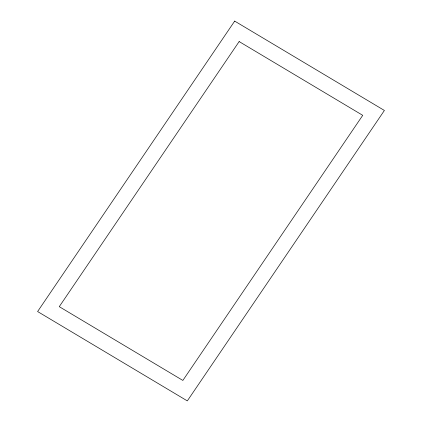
<?xml version="1.0" encoding="UTF-8"?>
<svg xmlns="http://www.w3.org/2000/svg" width="422" height="422" viewBox="0 0 422 422"><rect width="100%" height="100%" fill="white"/><g stroke="black" fill="none" stroke-linecap="round" stroke-linejoin="round"><path stroke-width="0.63" d="M234.679 21.1L37.605 311.541L187.321 400.9L384.395 110.459L234.679 21.1M239.142 41.567L59.265 306.667L182.858 380.433L362.735 115.333L239.142 41.567"/></g></svg>
